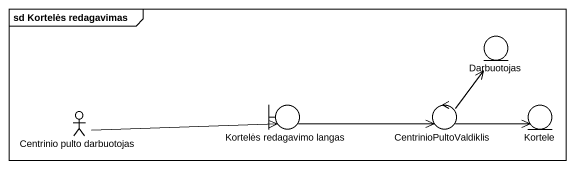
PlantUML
@startuml
mainframe sd Kortelės redagavimas
entity Darbuotojas
actor "Centrinio pulto darbuotojas" as Centrinio_pulto_darbuotojas
boundary "Kortelės redagavimo langas" as Kortelės_redagavimo_langas
control CentrinioPultoValdiklis
entity Kortele
Centrinio_pulto_darbuotojas -right-> Kortelės_redagavimo_langas
Kortelės_redagavimo_langas -right-> CentrinioPultoValdiklis
CentrinioPultoValdiklis -up-> Darbuotojas
CentrinioPultoValdiklis -right-> Kortele
@enduml
